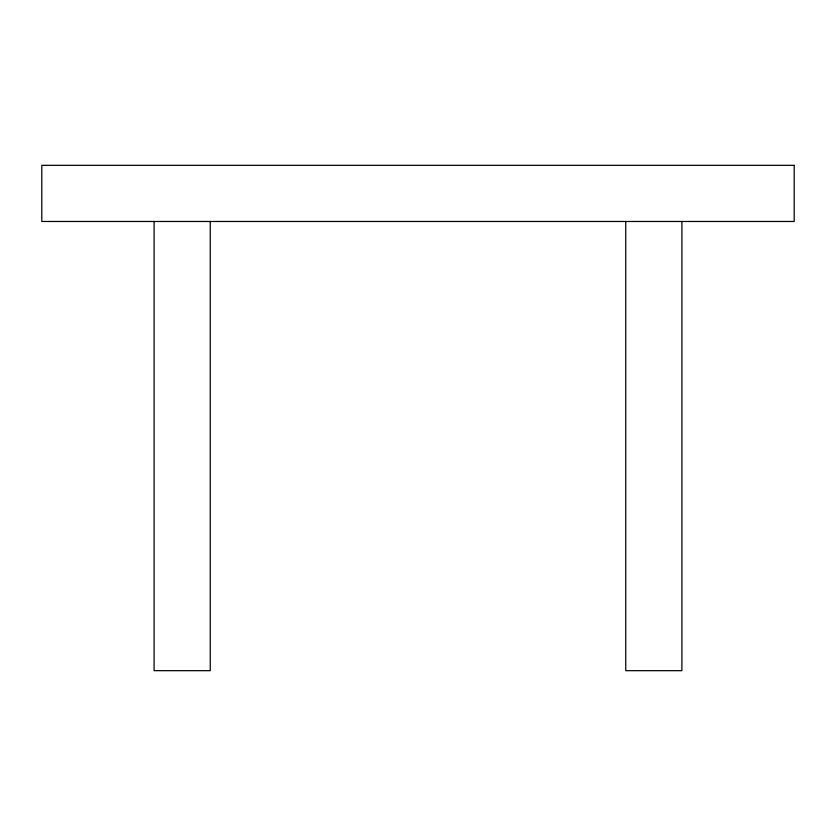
<?xml version="1.0" encoding="UTF-8"?>
<svg xmlns="http://www.w3.org/2000/svg" width="836" height="836" viewBox="0 0 836 836"><rect width="100%" height="100%" fill="white"/><g stroke="black" fill="none" stroke-linecap="round" stroke-linejoin="round"><path stroke-width="1.25" d="M681.904 221.477L681.904 670.671L625.756 670.671L625.756 221.477M210.244 221.477L210.244 670.671L154.096 670.671L154.096 221.477M794.2 165.329L41.8 165.329L41.8 221.477L794.2 221.477L794.2 165.329"/></g></svg>
